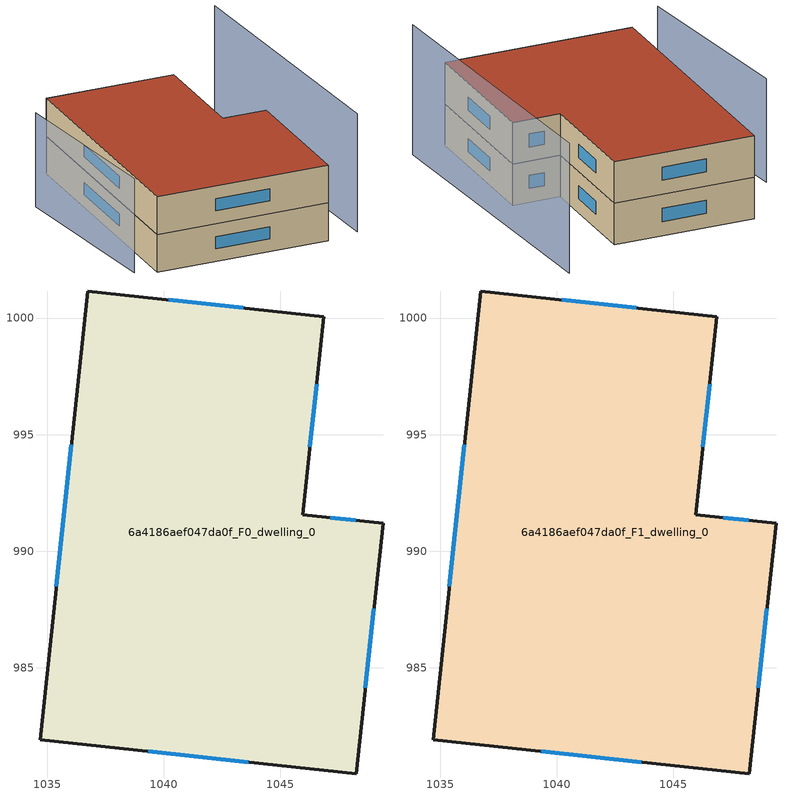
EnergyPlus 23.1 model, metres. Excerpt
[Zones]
6a4186aef047da0f_F0_dwelling_0
 floor ground (EU_floor_Construction): 1046.87,1000.07 1045.96,991.56 1049.4,991.2 1048.26,980.45 1034.69,981.9 1036.74,1001.15 z0
 wall outside (EU_wall_Construction): 1045.96,991.56 1046.87,1000.07 1036.74,1001.15 1034.69,981.9 1048.26,980.45 1049.4,991.2 1045.96,991.56 z0:3
 window (EU_Window_Construction): 1046.27,994.47 1046.56,997.15 / 1048.22,991.32 1047.14,991.44 / 1048.65,984.13 1049.01,987.52 / 1039.33,981.41 1043.61,980.95 / 1036.04,994.56 1035.39,988.49 / 1043.4,1000.44 1040.21,1000.78 z1.03:1.97
6a4186aef047da0f_F1_dwelling_0
 floor to 6a4186aef047da0f_F0_dwelling_0 (EU_floor_Construction): 1046.87,1000.07 1045.96,991.56 1049.4,991.2 1048.26,980.45 1034.69,981.9 1036.74,1001.15 z3
 wall outside (EU_wall_Construction): 1045.96,991.56 1046.87,1000.07 1036.74,1001.15 1034.69,981.9 1048.26,980.45 1049.4,991.2 1045.96,991.56 z3:6
 window (EU_Window_Construction): 1046.27,994.47 1046.56,997.15 / 1048.22,991.32 1047.14,991.44 / 1048.65,984.13 1049.01,987.52 / 1039.33,981.41 1043.61,980.95 / 1036.04,994.56 1035.39,988.49 / 1043.4,1000.44 1040.21,1000.78 z4.03:4.97
 roof outside (EU_roof_Construction): 1048.26,980.45 1049.4,991.2 1045.96,991.56 1046.87,1000.07 1036.74,1001.15 1034.69,981.9 z6
shading: 1033.05,996.46 1033.19,982.67 z0:7.5; 1050.86,980.7 1051.77,1002.51 z0:9.4
[Building]
EU S2 Campaign: North Axis=0; Terrain=City; Solar Distribution=FullExterior
[Site:Location]
Cape.Town.Intl.AP: Latitude=-33.965; Longitude=18.602; Time Zone=2; Elevation=46
[SizingPeriod:WeatherFileDays]
AnnualSizingPeriod: Begin Month=1; Begin Day of Month=1; End Month=12; End Day of Month=31; Day of Week for Start Day=Monday; Use Weather File Daylight Saving Period=No; Use Weather File Rain and Snow Indicators=No
[MATERIAL]
EU_InternalMass_Material: Roughness=MediumRough; Thickness=0.1; Conductivity=1; Density=1800; Specific Heat=900; Thermal Absorptance=0.9; Solar Absorptance=0.7; Visible Absorptance=0.7
[MATERIAL:NOMASS] Roughness=MediumRough; Thermal Absorptance=0.9; Solar Absorptance=0.7; Visible Absorptance=0.7
Name | Thermal Resistance
EU_wall_NoMass | 0.493876
EU_roof_NoMass | 0.449382
EU_floor_NoMass | 1.25
[WINDOWMATERIAL:SIMPLEGLAZINGSYSTEM]
EU_Window_SimpleGlazing: UFactor=4.4; Solar Heat Gain Coefficient=0.85; Visible Transmittance=0.85
[CONSTRUCTION]
EU_wall_Construction: EU_wall_NoMass
EU_roof_Construction: EU_roof_NoMass
EU_floor_Construction: EU_floor_NoMass
EU_Window_Construction: EU_Window_SimpleGlazing
EU_InternalMass_Construction: EU_InternalMass_Material
[ZONE] Type=1; Multiplier=1; Ceiling Height=autocalculate; Volume=703.644; Floor Area=autocalculate; Part of Total Floor Area=Yes
6a4186aef047da0f_F0_dwelling_0; 6a4186aef047da0f_F1_dwelling_0
[INTERNALMASS] Construction=EU_InternalMass_Construction; Surface Area=234.548
Name | Zone or ZoneList
6a4186aef047da0f_F0_dwelling_0_EU_InternalMass | 6a4186aef047da0f_F0_dwelling_0
6a4186aef047da0f_F1_dwelling_0_EU_InternalMass | 6a4186aef047da0f_F1_dwelling_0
[OTHEREQUIPMENT] Fuel Type=Electricity; Design Level Calculation Method=Watts/Area; Power per Zone Floor Area=1; Fraction Latent=0; Fraction Radiant=0; Fraction Lost=0; Carbon Dioxide Generation Rate=0; EndUse Subcategory=EU_Step8_InternalGains
Name | Zone or ZoneList or Space or SpaceList | Schedule
EU_Step8_InternalGain_6a4186aef047da0f_F0_dwelling_0_f000 | 6a4186aef047da0f_F0_dwelling_0 | EU_Step8_GainSchedule_6a4186aef047da0f_F0_dwelling_0_f000
EU_Step8_InternalGain_6a4186aef047da0f_F1_dwelling_0_f000 | 6a4186aef047da0f_F1_dwelling_0 | EU_Step8_GainSchedule_6a4186aef047da0f_F1_dwelling_0_f000
[ZONEVENTILATION:DESIGNFLOWRATE] Schedule=EU_AlwaysOn; Design Flow Rate Calculation Method=AirChanges/Hour; Air Changes per Hour=0.64; Ventilation Type=Natural; Fan Pressure Rise=0; Fan Total Efficiency=1; Constant Term Coefficient=1; Temperature Term Coefficient=0; Velocity Term Coefficient=0; Velocity Squared Term Coefficient=0; Minimum Indoor Temperature=-100; Maximum Indoor Temperature=100; Delta Temperature=-100; Minimum Outdoor Temperature=-100; Maximum Outdoor Temperature=100; Maximum Wind Speed=40
Name | Zone or ZoneList or Space or SpaceList
EU_ConstantAir_6a4186aef047da0f_F0_dwelling_0 | 6a4186aef047da0f_F0_dwelling_0
EU_ConstantAir_6a4186aef047da0f_F1_dwelling_0 | 6a4186aef047da0f_F1_dwelling_0
[HVACTEMPLATE:THERMOSTAT] Constant Heating Setpoint=20; Constant Cooling Setpoint=50
EU_HeatOnly_6a4186aef047da0f_F0_dwelling_0; EU_HeatOnly_6a4186aef047da0f_F1_dwelling_0
[HVACTEMPLATE:ZONE:IDEALLOADSAIRSYSTEM] System Availability Schedule=EU_AlwaysOn; Maximum Heating Supply Air Temperature=50; Minimum Cooling Supply Air Temperature=13; Maximum Heating Supply Air Humidity Ratio=0.0156; Minimum Cooling Supply Air Humidity Ratio=0.0077; Heating Limit=NoLimit; Cooling Limit=NoLimit; Heating Availability Schedule=EU_AlwaysOn; Cooling Availability Schedule=EU_CoolingOff; Dehumidification Control Type=ConstantSensibleHeatRatio; Cooling Sensible Heat Ratio=0.7; Dehumidification Setpoint=60; Humidification Control Type=None; Humidification Setpoint=30; Outdoor Air Method=None; Outdoor Air Flow Rate per Person=0.00944; Outdoor Air Flow Rate per Zone Floor Area=0; Outdoor Air Flow Rate per Zone=0; Demand Controlled Ventilation Type=None; Outdoor Air Economizer Type=NoEconomizer; Heat Recovery Type=None; Sensible Heat Recovery Effectiveness=0.7; Latent Heat Recovery Effectiveness=0.65
Name | Template Thermostat
6a4186aef047da0f_F0_dwelling_0 | EU_HeatOnly_6a4186aef047da0f_F0_dwelling_0
6a4186aef047da0f_F1_dwelling_0 | EU_HeatOnly_6a4186aef047da0f_F1_dwelling_0
[SIZING:ZONE] Zone Cooling Design Supply Air Temperature Input Method=SupplyAirTemperature; Zone Cooling Design Supply Air Temperature=13; Zone Heating Design Supply Air Temperature Input Method=SupplyAirTemperature; Zone Heating Design Supply Air Temperature=50; Zone Cooling Design Supply Air Humidity Ratio=0.008; Zone Heating Design Supply Air Humidity Ratio=0.008; Cooling Design Air Flow Method=DesignDay; Cooling Design Air Flow Rate=0; Cooling Minimum Air Flow per Zone Floor Area=0.000762; Cooling Minimum Air Flow=0; Cooling Minimum Air Flow Fraction=0.2; Heating Design Air Flow Method=DesignDay; Heating Design Air Flow Rate=0; Heating Maximum Air Flow per Zone Floor Area=0.002032; Heating Maximum Air Flow=0.141576; Heating Maximum Air Flow Fraction=0.3; Account for Dedicated Outdoor Air System=No; Dedicated Outdoor Air System Control Strategy=NeutralSupplyAir; Dedicated Outdoor Air Low Setpoint Temperature for Design=autosize; Dedicated Outdoor Air High Setpoint Temperature for Design=autosize; Zone Load Sizing Method=Sensible Load Only No Latent Load; Zone Latent Cooling Design Supply Air Humidity Ratio Input Method=HumidityRatioDifference; Zone Cooling Design Supply Air Humidity Ratio Difference=0.005; Zone Latent Heating Design Supply Air Humidity Ratio Input Method=HumidityRatioDifference; Zone Humidification Design Supply Air Humidity Ratio Difference=0.005
6a4186aef047da0f_F0_dwelling_0; 6a4186aef047da0f_F1_dwelling_0
[SCHEDULE:CONSTANT]
Name | Hourly Value
EU_AlwaysOn | 1
EU_CoolingOff | 0
[SCHEDULE:FILE] Column Number=1; Rows to Skip at Top=0; Number of Hours of Data=8760; Column Separator=Comma; Interpolate to Timestep=No; Minutes per Item=60; Adjust Schedule for Daylight Savings=Yes
Name | File
EU_Step8_GainSchedule_6a4186aef047da0f_F0_dwelling_0_f000 | ../../schedules/6a4186aef047da0f/6a4186aef047da0f_F0_dwelling_0_f000_gain.csv
EU_Step8_GainSchedule_6a4186aef047da0f_F1_dwelling_0_f000 | ../../schedules/6a4186aef047da0f/6a4186aef047da0f_F1_dwelling_0_f000_gain.csv
